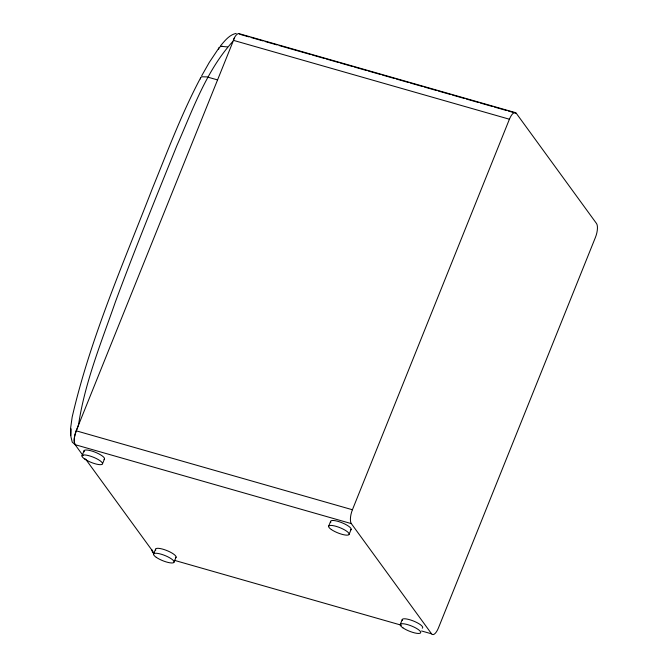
<?xml version="1.0" encoding="UTF-8"?>
<svg xmlns="http://www.w3.org/2000/svg" width="668" height="668" viewBox="0 0 668 668"><rect width="100%" height="100%" fill="white"/><g stroke="black" fill="none" stroke-linecap="round" stroke-linejoin="round"><path stroke-width="1" d="M70.541 435.653L70.658 427.779L72.161 417.099C90.355 338.342 123.171 263.927 152.271 188.777C167.501 151.436 181.646 113.51 200.609 77.847M71.05 428.823L70.933 436.755L72.244 442.124L75.117 444.679L83.082 455.618M218.636 49.215L218.962 47.912A12.283 5.411 27.1 0 1 221.551 46.368L227.521 46.927M508.273 111.013L516.28 113.301L596.524 223.521A11.022 4.025 -74.1 0 1 595.438 237.382L438.45 627.92A11.022 4.025 -74.1 0 1 431.578 633.832L351.335 523.612L75.117 444.679A11.022 4.025 -74.1 0 1 76.202 430.818L234.936 36.798A11.022 4.025 -74.1 0 1 240.062 34.369M81.997 455.868L83.984 450.925M102.538 463.742L104.525 458.799M153.565 554.173L155.552 549.23M174.106 562.047L176.093 557.104M328.623 526.342L330.61 521.399M351.335 523.612A11.022 4.025 -74.1 0 1 352.42 509.751L509.417 119.221A11.022 4.025 -74.1 0 1 516.28 113.301M349.164 534.225L351.151 529.281M400.19 624.647L402.178 619.704M234.301 37.909L233.742 39.028M201.678 75.81L209.318 62.349L218.962 47.912M220.415 45.95C224.74 40.898 229.291 34.769 236.188 33.4M232.639 41.675C206.061 71.033 192.776 109.777 176.945 145.49C155.97 197.419 134.869 249.314 115.422 301.844C101.394 342.108 84.961 382.163 78.582 424.539C76.72 430.852 72.361 437.966 75.117 444.679M221.551 46.368L222.553 46.251M239.177 33.676L515.395 112.608M241.064 34.652L249.072 36.94M251.068 37.517L263.083 40.948M265.079 41.516L277.095 44.948M279.09 45.524L310.119 54.384M312.123 54.96L324.13 58.392M326.134 58.959L338.142 62.391M340.146 62.967L352.153 66.399M354.157 66.967L366.164 70.399M368.168 70.975L380.175 74.407M382.171 74.983L394.187 78.415M396.182 78.983L408.198 82.415M410.194 82.991L422.209 86.422M424.205 86.99L436.221 90.422M438.216 90.998L450.232 94.43M452.228 94.998L464.243 98.43M466.239 99.006L478.255 102.438M480.25 103.006L492.266 106.437M494.262 107.014L506.277 110.445M233.199 40.28L509.417 119.221M217.3 79.826L206.955 76.912L201.987 76.77A11.364 4.133 24.8 0 0 200.525 78.958M76.202 430.818L352.42 509.751M174.373 560.327L401.56 625.256M421.575 630.976L431.578 633.832M153.924 553.622L152.488 552.344L151.828 549.664M85.529 458.983L154.133 553.213M402.42 620.58A11.022 2.814 21.9 0 1 412.857 620.781A11.022 2.814 21.9 0 1 422.259 628.196M155.794 550.106A11.022 2.814 21.9 0 1 166.232 550.307A11.022 2.814 21.9 0 1 175.634 557.713M330.852 522.276A11.022 2.814 21.9 0 1 341.29 522.476A11.022 2.814 21.9 0 1 350.692 529.891M84.226 451.802A11.022 2.814 21.9 0 1 94.664 452.002A11.022 2.814 21.9 0 1 104.074 459.409M402.904 627.828A11.022 2.814 21.9 0 0 420.272 633.139A11.022 2.814 21.9 0 0 408.198 624.805A11.022 2.814 21.9 0 0 402.904 627.828M156.279 557.346A11.022 2.814 21.9 0 0 173.647 562.656A11.022 2.814 21.9 0 0 161.572 554.323A11.022 2.814 21.9 0 0 156.279 557.346M331.336 529.524A11.022 2.814 21.9 0 0 348.704 534.834A11.022 2.814 21.9 0 0 336.63 526.501A11.022 2.814 21.9 0 0 331.336 529.524M84.711 459.05A11.022 2.814 21.9 0 0 102.087 464.352A11.022 2.814 21.9 0 0 90.005 456.019A11.022 2.814 21.9 0 0 84.711 459.05"/></g></svg>
